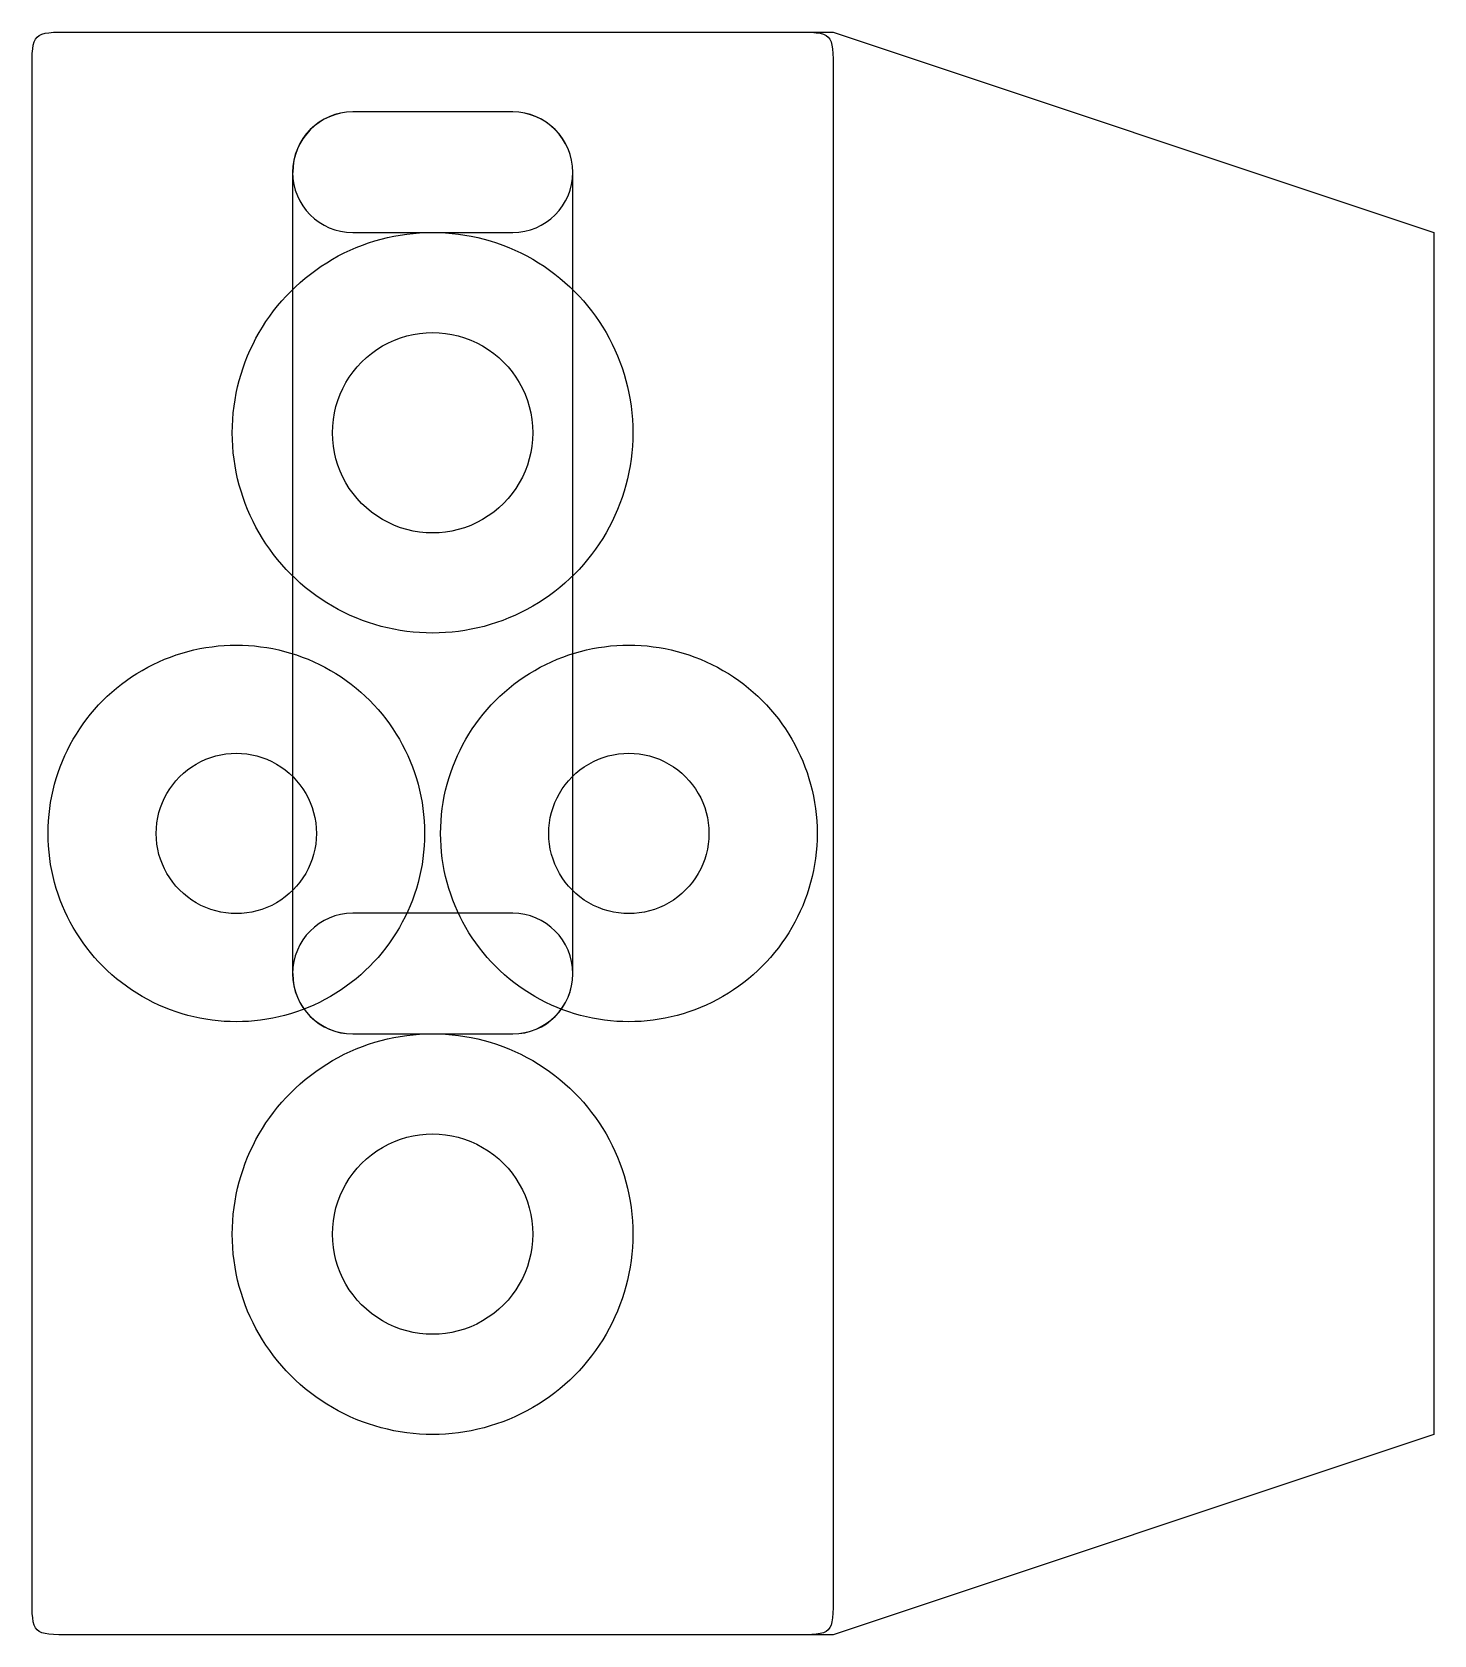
# Model space of a CAD drawing. Extents: x -10 to 25, y -20 to 20.
import ezdxf

# ---------------------------------------------------------------- set-up
doc = ezdxf.new("R2010")
doc.units = 0
doc.layers.add('end_stop_profile', color=7, linetype='CONTINUOUS')
doc.layers.add('Layer_1', color=7, linetype='CONTINUOUS')

msp = doc.modelspace()

# ---------------------------------------------------------------- linework, layer by layer
at = {"layer": 'end_stop_profile', "color": 7}
for p, q in [((-9, 20.000005), (0, 20.000008)), ((-9, 20.000005), (-9, 20.000005)), ((0, 20.000008), (10, 20)), ((10, 20), (25, 15.000001)), ((-10, 0), (-10, 19.000007)), ((25, 15.000001), (25, -14.999998)), ((-10, -18.99999), (-10, 0)), ((25, -14.999998), (10, -20)), ((0, -19.999988), (-9, -19.999988)), ((10, -20), (0, -19.999988))]:
    msp.add_line(p, q, dxfattribs=at)
for points in [[(-10, 19.000007), (-10, 20.000005), (-10, 20.000005), (-9, 20.000005)], [(-9, -19.999988), (-10, -19.999988), (-10, -20.003657), (-10, -18.99999)]]:
    msp.add_open_spline(points, degree=3, dxfattribs=at)
at = {"layer": 'Layer_1', "color": 7}
for p, q in [((-9, 20), (0, 20.000002)), ((-9, 20), (-9, 20)), ((0, 20.000002), (9, 20)), ((-10, -0.000006), (-10, 19.000002)), ((10, 19.000002), (10, -0.000006)), ((2, 18.007432), (-1.995208, 18.007432)), ((-1.995208, 18.007432), (-1.995208, 18.007432)), ((2.002014, 18.00562), (-1.993194, 18.00562)), ((-1.993194, 18.00562), (-1.993194, 18.00562)), ((-3.4925, 16.497495), (-3.501319, 16.497495)), ((-3.501319, 16.497495), (-3.501319, -3.496186)), ((3.501319, -3.496186), (3.501319, 16.497495)), ((-1.995208, 15.000001), (2, 15.000001)), ((2.5, 10), (2.5, 10)), ((5, 10), (5, 10)), ((-2.9, 0.000002), (-2.9, 0.000002)), ((-0.2, 0.000001), (-0.2, 0.000001)), ((6.9, 0.000002), (6.9, 0.000002)), ((9.6, 0.000001), (9.6, 0.000001)), ((-10, -18.999996), (-10, -0.000006)), ((10, -0.000006), (10, -18.999996)), ((2, -1.992579), (-1.995208, -1.992579)), ((-1.995208, -1.992579), (-1.995208, -1.992579)), ((-3.501319, -3.496186), (-3.4925, -3.496186)), ((-1.995208, -4.999996), (2, -4.999996)), ((-1.993194, -5.004297), (2.002014, -5.004297)), ((2.5, -10), (2.5, -10)), ((5, -10), (5, -10)), ((0, -19.999994), (-9, -19.999994)), ((9, -19.999994), (0, -19.999994))]:
    msp.add_line(p, q, dxfattribs=at)
for points in [[(-10, 19.000002), (-10, 20), (-10, 20), (-9, 20)], [(9, 20), (10, 20), (10, 20), (10, 19.000002)], [(-1.995208, 18.007432), (-2.823636, 18.007432), (-3.494514, 17.327733), (-3.494514, 16.499307)], [(-1.993194, 18.00562), (-2.821622, 18.00562), (-3.4925, 17.325921), (-3.4925, 16.497495)], [(3.499306, 16.499307), (3.499306, 17.327733), (2.828427, 18.007432), (2, 18.007432)], [(3.501319, 16.497495), (3.501319, 17.325921), (2.830441, 18.00562), (2.002014, 18.00562)], [(-3.494514, 16.499307), (-3.494514, 15.67088), (-2.823636, 15.000001), (-1.995208, 15.000001)], [(2, 15.000001), (2.828427, 15.000001), (3.499306, 15.67088), (3.499306, 16.499307)], [(-2.5, 14.330127), (-0.952995, 15.223291), (0.952995, 15.223291), (2.5, 14.330127)], [(-5, 10), (-5, 11.786328), (-4.047006, 13.436963), (-2.5, 14.330127)], [(2.5, 14.330127), (4.047006, 13.436963), (5, 11.786328), (5, 10)], [(-1.25, 12.165063), (-0.476497, 12.611645), (0.476497, 12.611645), (1.25, 12.165063)], [(-2.5, 10), (-2.5, 10.893164), (-2.023503, 11.718481), (-1.25, 12.165063)], [(1.25, 12.165063), (2.023503, 11.718481), (2.5, 10.893164), (2.5, 10)], [(-2.5, 5.669873), (-4.047006, 6.563037), (-5, 8.213672), (-5, 10)], [(-1.25, 7.834936), (-2.023503, 8.281518), (-2.5, 9.106836), (-2.5, 10)], [(2.5, 10), (2.5, 9.106836), (2.023503, 8.281518), (1.25, 7.834936)], [(5, 10), (5, 8.213672), (4.047006, 6.563037), (2.5, 5.669873)], [(1.25, 7.834936), (0.476497, 7.388354), (-0.476497, 7.388354), (-1.25, 7.834936)], [(2.5, 5.669873), (0.952995, 4.776709), (-0.952995, 4.776709), (-2.5, 5.669873)], [(-7.25, 4.070321), (-5.795815, 4.909895), (-4.004185, 4.909895), (-2.55, 4.070321)], [(2.55, 4.070321), (4.004185, 4.909895), (5.795815, 4.909895), (7.25, 4.070321)], [(-9.6, 0.000001), (-9.6, 1.67915), (-8.704185, 3.230747), (-7.25, 4.070321)], [(-2.55, 4.070321), (-1.095815, 3.230747), (-0.2, 1.67915), (-0.2, 0.000001)], [(0.2, 0.000001), (0.2, 1.67915), (1.095815, 3.230747), (2.55, 4.070321)], [(7.25, 4.070321), (8.704185, 3.230747), (9.6, 1.67915), (9.6, 0.000001)], [(-5.9, 1.732052), (-5.281198, 2.089318), (-4.518802, 2.089318), (-3.9, 1.732052)], [(3.9, 1.732052), (4.518802, 2.089318), (5.281198, 2.089318), (5.9, 1.732052)], [(-6.9, 0.000002), (-6.9, 0.714533), (-6.518802, 1.374787), (-5.9, 1.732052)], [(-3.9, 1.732052), (-3.281198, 1.374787), (-2.9, 0.714533), (-2.9, 0.000002)], [(2.9, 0.000002), (2.9, 0.714533), (3.281198, 1.374787), (3.9, 1.732052)], [(5.9, 1.732052), (6.518802, 1.374787), (6.9, 0.714533), (6.9, 0.000002)], [(-7.25, -4.070318), (-8.704185, -3.230744), (-9.6, -1.679147), (-9.6, 0.000001)], [(-5.9, -1.732049), (-6.518802, -1.374784), (-6.9, -0.71453), (-6.9, 0.000002)], [(-2.9, 0.000002), (-2.9, -0.71453), (-3.281198, -1.374784), (-3.9, -1.732049)], [(-0.2, 0.000001), (-0.2, -1.679147), (-1.095815, -3.230744), (-2.55, -4.070318)], [(2.55, -4.070318), (1.095815, -3.230744), (0.2, -1.679147), (0.2, 0.000001)], [(3.9, -1.732049), (3.281198, -1.374784), (2.9, -0.71453), (2.9, 0.000002)], [(6.9, 0.000002), (6.9, -0.71453), (6.518802, -1.374784), (5.9, -1.732049)], [(9.6, 0.000001), (9.6, -1.679147), (8.704185, -3.230744), (7.25, -4.070318)], [(-3.9, -1.732049), (-4.518802, -2.089315), (-5.281198, -2.089315), (-5.9, -1.732049)], [(-1.995208, -1.992579), (-2.823636, -1.992579), (-3.494514, -2.672255), (-3.494514, -3.50069)], [(3.499306, -3.50069), (3.499306, -2.672255), (2.828427, -1.992579), (2, -1.992579)], [(5.9, -1.732049), (5.281198, -2.089315), (4.518802, -2.089315), (3.9, -1.732049)], [(-3.494514, -3.50069), (-3.494514, -4.329125), (-2.823636, -4.999996), (-1.995208, -4.999996)], [(-3.4925, -3.496186), (-3.492516, -3.499064), (-3.4925, -3.502141), (-3.4925, -3.504991)], [(-3.4925, -3.504991), (-3.4925, -4.333426), (-2.821622, -5.004297), (-1.993194, -5.004297)], [(2, -4.999996), (2.828427, -4.999996), (3.499306, -4.329125), (3.499306, -3.50069)], [(2.002014, -5.004297), (2.830441, -5.004297), (3.501319, -4.333426), (3.501319, -3.504991)], [(3.501319, -3.504991), (3.501319, -3.502112), (3.501336, -3.499036), (3.501319, -3.496186)], [(-2.55, -4.070318), (-4.004185, -4.909892), (-5.795815, -4.909892), (-7.25, -4.070318)], [(7.25, -4.070318), (5.795815, -4.909892), (4.004185, -4.909892), (2.55, -4.070318)], [(-2.5, -5.669873), (-0.952995, -4.776709), (0.952995, -4.776709), (2.5, -5.669873)], [(-5, -10), (-5, -8.213672), (-4.047006, -6.563037), (-2.5, -5.669873)], [(2.5, -5.669873), (4.047006, -6.563037), (5, -8.213672), (5, -10)], [(-1.25, -7.834936), (-0.476497, -7.388354), (0.476497, -7.388354), (1.25, -7.834936)], [(-2.5, -10), (-2.5, -9.106836), (-2.023503, -8.281518), (-1.25, -7.834936)], [(1.25, -7.834936), (2.023503, -8.281518), (2.5, -9.106836), (2.5, -10)], [(-2.5, -14.330127), (-4.047006, -13.436963), (-5, -11.786328), (-5, -10)], [(-1.25, -12.165063), (-2.023503, -11.718481), (-2.5, -10.893164), (-2.5, -10)], [(2.5, -10), (2.5, -10.893164), (2.023503, -11.718481), (1.25, -12.165063)], [(5, -10), (5, -11.786328), (4.047006, -13.436963), (2.5, -14.330127)], [(1.25, -12.165063), (0.476497, -12.611645), (-0.476497, -12.611645), (-1.25, -12.165063)], [(2.5, -14.330127), (0.952995, -15.223291), (-0.952995, -15.223291), (-2.5, -14.330127)], [(-9, -19.999994), (-10, -19.999994), (-10, -20.003663), (-10, -18.999996)], [(10, -18.999996), (10, -19.999994), (10.003692, -19.999994), (9, -19.999994)]]:
    msp.add_open_spline(points, degree=3, dxfattribs=at)

doc.saveas('drawing.dxf')
